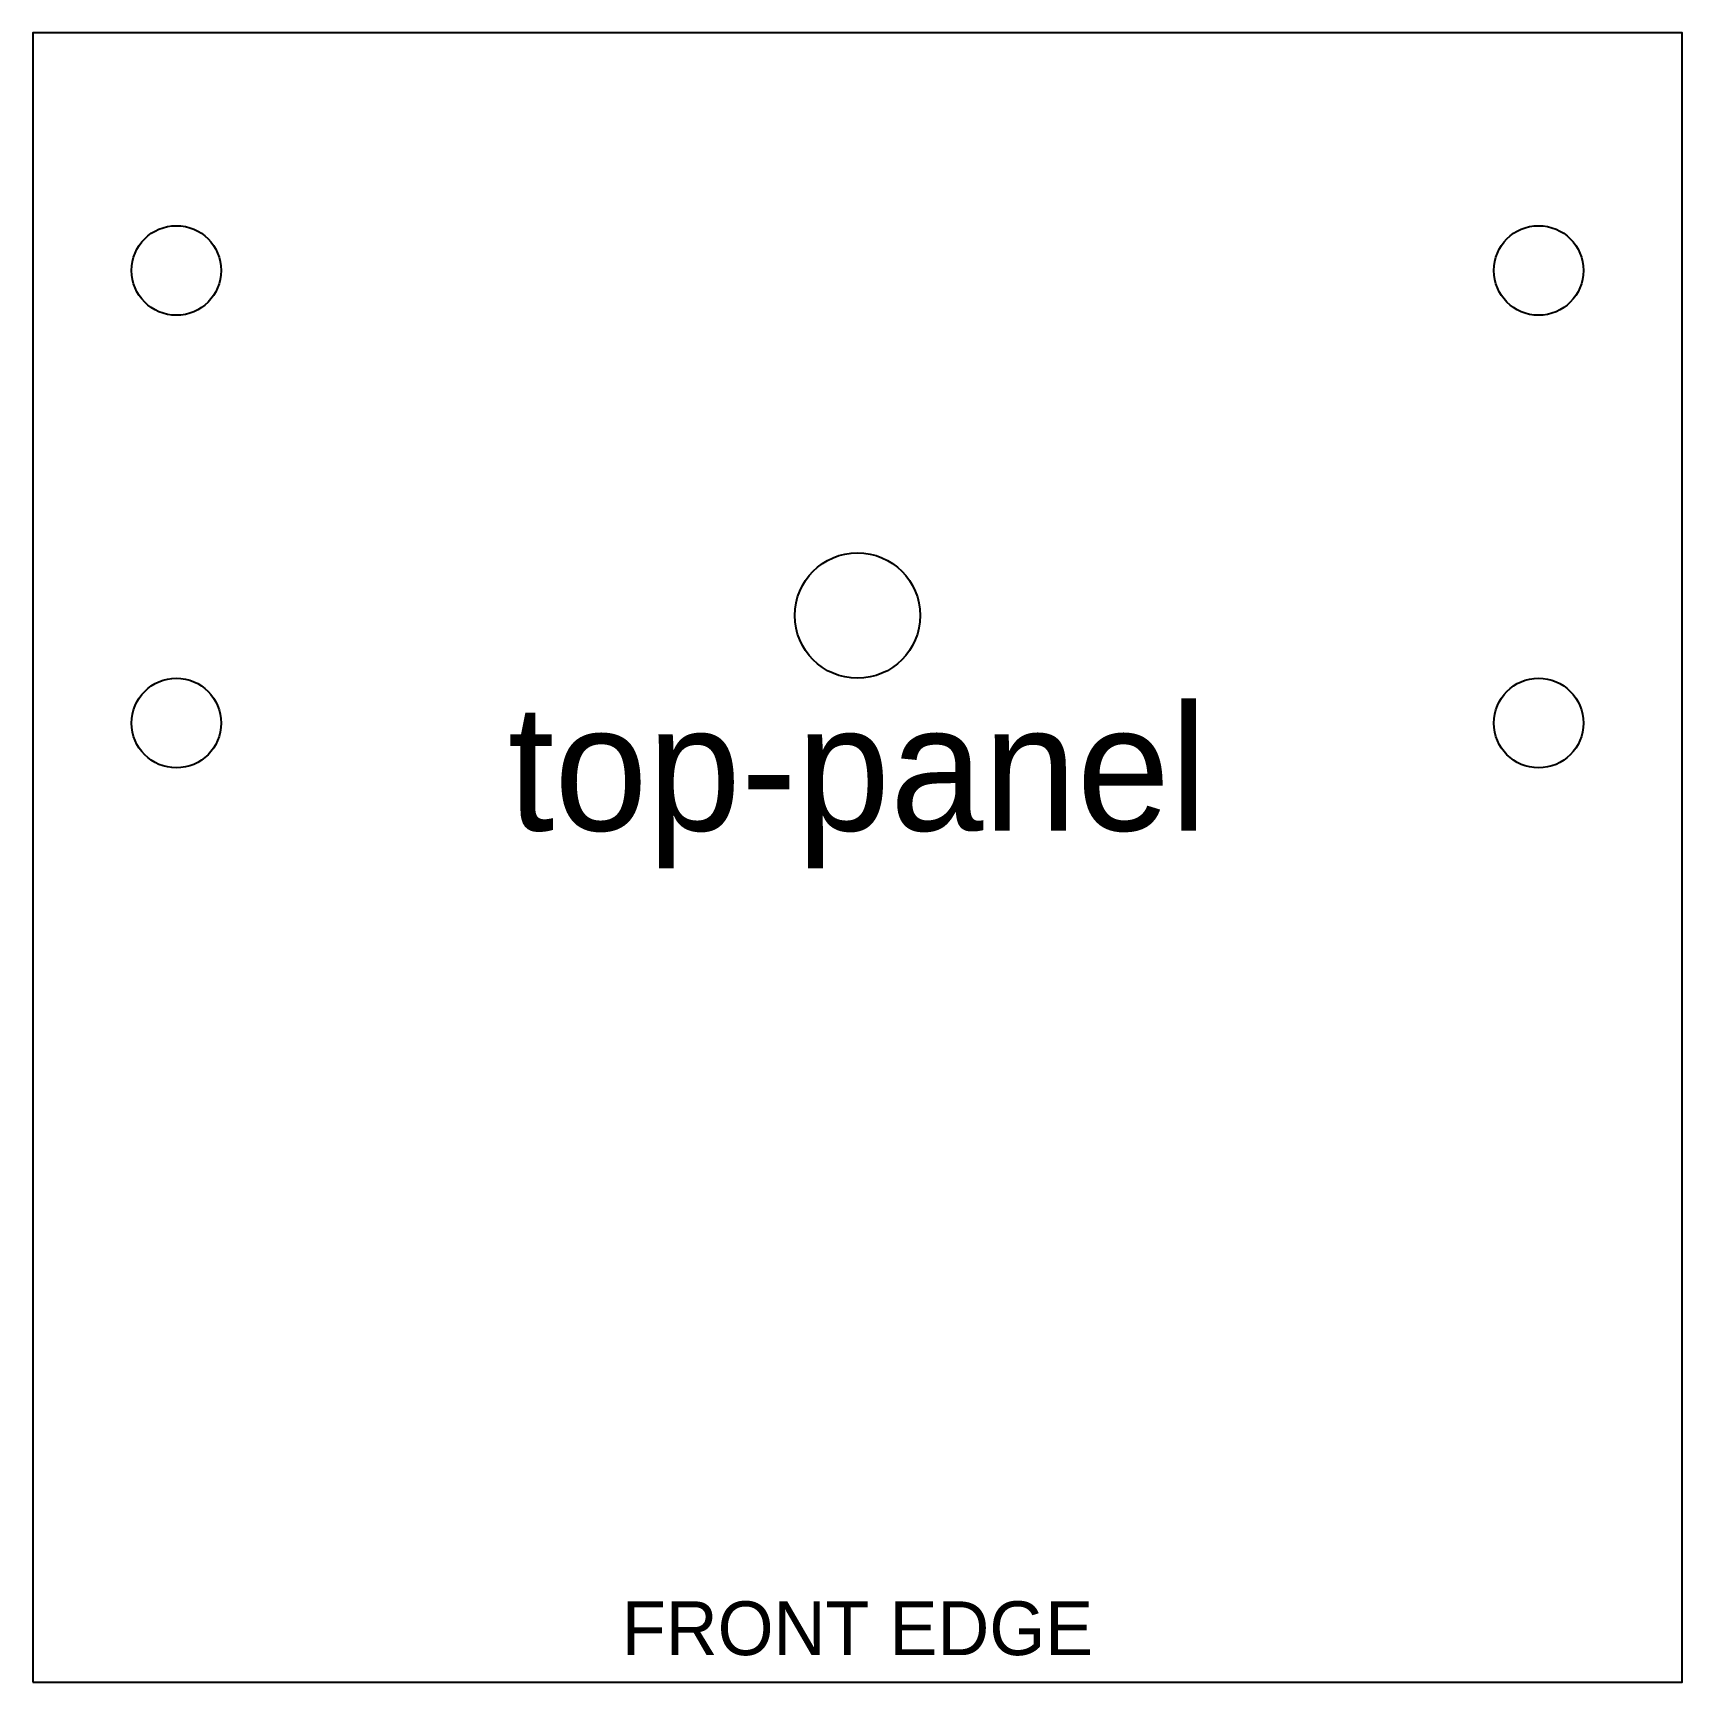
# Model space of a CAD drawing. Header units: millimetres. Extents: x 0 to 184, y 0 to 184.
import ezdxf
from ezdxf.enums import TextEntityAlignment as Align

# ---------------------------------------------------------------- set-up
doc = ezdxf.new("R2010")
doc.units = ezdxf.units.MM
for name, color, linetype in [('CUT_INSIDE', 1, 'Continuous'), ('CUT_OUTSIDE', 7, 'Continuous'), ('DRILL_D10_DEPTH10', 6, 'Continuous'), ('NOTES', 8, 'Continuous')]:
    doc.layers.add(name, color=color, linetype=linetype)

msp = doc.modelspace()

# ---------------------------------------------------------------- linework, layer by layer
at = {"layer": 'CUT_INSIDE'}
msp.add_circle((92, 119), 7, dxfattribs=at)
at = {"layer": 'CUT_OUTSIDE'}
msp.add_lwpolyline([(0, 0), (184, 0), (184, 184), (0, 184)], close=True, dxfattribs=at)
at = {"layer": 'DRILL_D10_DEPTH10'}
for centre in [(16, 157.5), (168, 157.5), (16, 107), (168, 107)]:
    msp.add_circle(centre, 5, dxfattribs=at)

# ---------------------------------------------------------------- texts
at = {"layer": 'NOTES'}
for s, height, p in [('top-panel', 14, (92, 102)), ('FRONT EDGE', 6, (92, 6))]:
    msp.add_text(s, height=height, dxfattribs=at).set_placement(p, align=Align.MIDDLE_CENTER)

doc.saveas('drawing.dxf')
